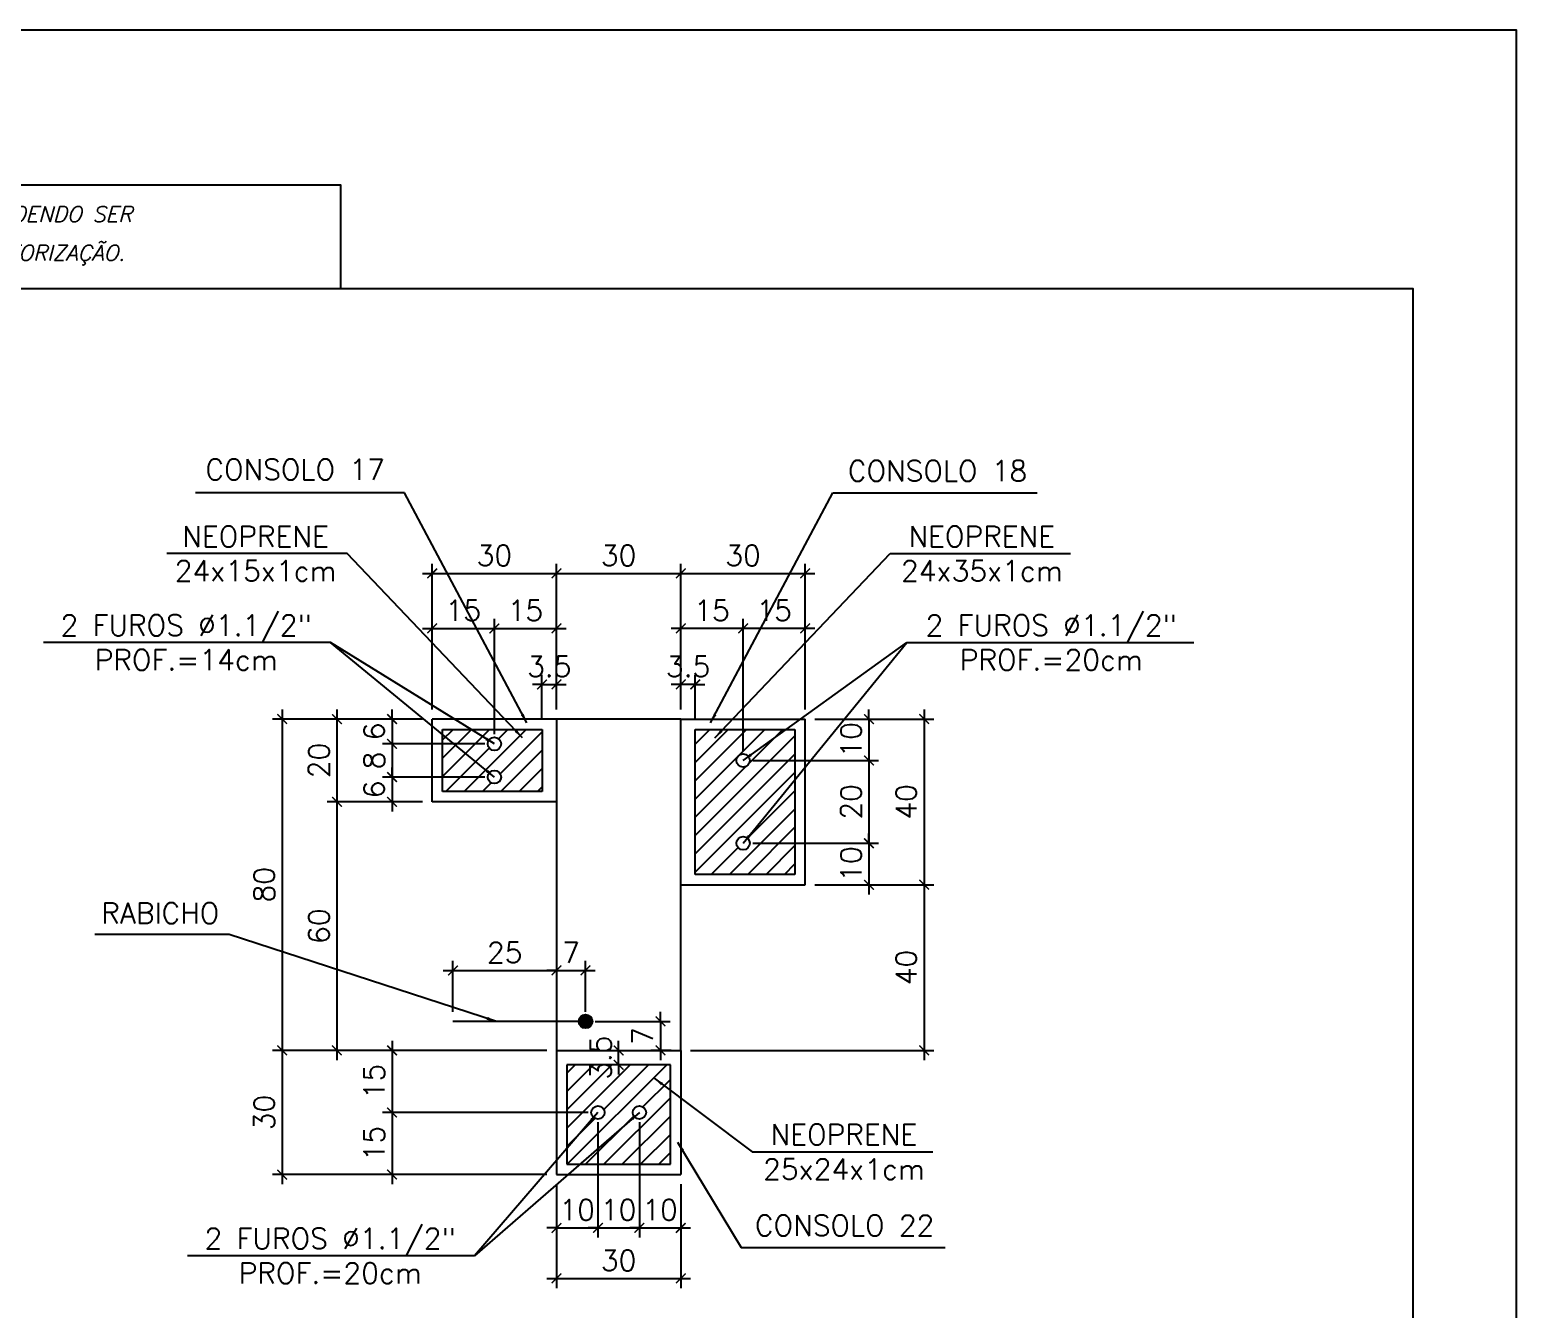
# Model space of a CAD drawing. Header units: centimetres. Extents: x 1658 to 27871, y 8240 to 11444.
# Drawn here: x 5437 to 6513, y 10517 to 11444 of the extents above; entities that cross this region are included whole.
import ezdxf

# ---------------------------------------------------------------- set-up
doc = ezdxf.new("R2010")
doc.units = ezdxf.units.CM
doc.header["$LTSCALE"] = 50
doc.header["$MEASUREMENT"] = 0
doc.header["$PDMODE"] = 67
for name, color, linetype in [('COTAS-PRECON', 1, 'Continuous'), ('FORMATO-PRECON', 2, 'Continuous'), ('HACHURAS-PRECON', 1, 'Continuous'), ('LINHA-01-PRECON', 1, 'Continuous'), ('LINHA-02-PRECON', 2, 'Continuous'), ('LINHA-03-PRECON', 3, 'Continuous'), ('LINHA-04-PRECON', 4, 'Continuous'), ('填充', 7, 'Continuous')]:
    doc.layers.add(name, color=color, linetype=linetype)
doc.styles.add('ROMANS', font='ROMANS.SHX', dxfattribs={"oblique": 15, "height": 3})
doc.styles.get("Standard").update_dxf_attribs({"font": 'romans.shx'})
doc.dimstyles.new('ESC75-25', dxfattribs={"dimscale": 0, "dimtxt": 15, "dimasz": 7, "dimexe": 7, "dimexo": 7, "dimgap": 5.5, "dimtad": 1, "dimdec": 1, "dimlfac": 0.333333, "dimdsep": 46, "dimtxsty": 'Standard', "dimblk": 'ARCHTICK', "dimcen": 0.1, "dimdle": 7, "dimclrd": 256, "dimclre": 256, "dimclrt": 2, "dimadec": 0, "dimazin": 0, "dimtfac": 1, "dimtdec": 1, "dimtix": 1, "dimtmove": 2, "dimatfit": 3, "dimfxl": 1, "dimarcsym": 0})
doc.dimstyles.new('ESC75-75', dxfattribs={"dimscale": 0, "dimtxt": 15, "dimasz": 7, "dimexe": 7, "dimexo": 7, "dimgap": 5.5, "dimtad": 1, "dimdec": 1, "dimdsep": 46, "dimtxsty": 'Standard', "dimblk": 'ARCHTICK', "dimcen": 0.1, "dimdle": 7, "dimclrd": 256, "dimclre": 256, "dimclrt": 2, "dimadec": 0, "dimazin": 0, "dimtfac": 1, "dimtdec": 1, "dimtix": 1, "dimtmove": 2, "dimatfit": 3, "dimfxl": 1, "dimarcsym": 0})
pattern_1 = [(45, (9778.21, 10503.918), (-6.629126, 6.629126), [])]

# ---------------------------------------------------------------- blocks, each defined once
blk = doc.blocks.new('A$C2E607E54')
at = {"layer": 'FORMATO-PRECON', "color": 6}
blk.add_line((1835, 4050), (685, 4050), dxfattribs=at)
at = {"layer": 'FORMATO-PRECON'}
for points in [[(0, 4200), (2970, 4200), (2970, 0), (0, 0)], [(685, 3950), (1835, 3950), (1835, 4050), (685, 4050)]]:
    blk.add_lwpolyline(points, close=True, dxfattribs=at)
at = {"layer": 'FORMATO-PRECON', "color": 6}
blk.add_lwpolyline([(100, 3950), (2870, 3950), (2870, 100), (100, 100)], close=True, dxfattribs=at)
at = {"layer": 'FORMATO-PRECON', "style": 'ROMANS', "oblique": 15}
for s, p in [('ESTE DESENHO É DE PROPRIEDADE DA                            NÃO PODENDO SER', (700.8, 4014.4)), ('COPIADO PARCIAL OU TOTALMENTE, NEM CEDIDO A TERCEIROS SEM A PRÉVIA AUTORIZAÇÃO.', (700.8, 3977))]:
    blk.add_text(s, height=15, dxfattribs=at).set_placement(p)
blk = doc.blocks.new('_ArchTick')
at = {"color": 0, "linetype": 'ByBlock', "const_width": 0.15}
blk.add_lwpolyline([(-0.5, -0.5), (0.5, 0.5)], dxfattribs=at)
blk = doc.blocks.new('*D166')
at = {"layer": 'Defpoints', "color": 0, "transparency": 16777216}
for p in [(5818.3, 11050.1), (5728.3, 10944.6), (5818.3, 10944.6)]:
    blk.add_point(p, dxfattribs=at)
at = {"layer": 'LINHA-01-PRECON', "lineweight": -2, "transparency": 16777216}
for p, q in [((5728.3, 10951.6), (5728.3, 11057.1)), ((5818.3, 10951.6), (5818.3, 11057.1)), ((5721.3, 11050.1), (5825.3, 11050.1))]:
    blk.add_line(p, q, dxfattribs=at)
at = {"layer": 'LINHA-01-PRECON', "lineweight": -2, "transparency": 16777216, "xscale": 7, "yscale": 7, "zscale": 7, "rotation": 180}
blk.add_blockref('_ArchTick', (5728.3, 11050.1), dxfattribs=at)
at = {"layer": 'LINHA-01-PRECON', "lineweight": -2, "transparency": 16777216, "xscale": 7, "yscale": 7, "zscale": 7}
blk.add_blockref('_ArchTick', (5818.3, 11050.1), dxfattribs=at)
at = {"layer": 'LINHA-01-PRECON', "color": 2, "transparency": 16777216, "insert": (5773.3, 11063.1), "char_height": 15, "attachment_point": 5}
blk.add_mtext('30', dxfattribs=at)
blk = doc.blocks.new('*D167')
at = {"layer": 'Defpoints', "color": 0, "transparency": 16777216}
for p in [(5908.3, 11050.1), (5818.3, 10944.6), (5908.3, 10944.6)]:
    blk.add_point(p, dxfattribs=at)
at = {"layer": 'LINHA-01-PRECON', "lineweight": -2, "transparency": 16777216}
for p, q in [((5818.3, 10951.6), (5818.3, 11057.1)), ((5908.3, 10951.6), (5908.3, 11057.1)), ((5811.3, 11050.1), (5915.3, 11050.1))]:
    blk.add_line(p, q, dxfattribs=at)
at = {"layer": 'LINHA-01-PRECON', "lineweight": -2, "transparency": 16777216, "xscale": 7, "yscale": 7, "zscale": 7, "rotation": 180}
blk.add_blockref('_ArchTick', (5818.3, 11050.1), dxfattribs=at)
at = {"layer": 'LINHA-01-PRECON', "lineweight": -2, "transparency": 16777216, "xscale": 7, "yscale": 7, "zscale": 7}
blk.add_blockref('_ArchTick', (5908.3, 11050.1), dxfattribs=at)
at = {"layer": 'LINHA-01-PRECON', "color": 2, "transparency": 16777216, "insert": (5863.3, 11063.1), "char_height": 15, "attachment_point": 5}
blk.add_mtext('30', dxfattribs=at)
blk = doc.blocks.new('*D168')
at = {"layer": 'Defpoints', "color": 0, "transparency": 16777216}
for p in [(5998.4, 11050.1), (5908.3, 10944.6), (5998.4, 10944.6)]:
    blk.add_point(p, dxfattribs=at)
at = {"layer": 'LINHA-01-PRECON', "lineweight": -2, "transparency": 16777216}
for p, q in [((5908.3, 10951.6), (5908.3, 11057.1)), ((5998.4, 10951.6), (5998.4, 11057.1)), ((5901.3, 11050.1), (6005.4, 11050.1))]:
    blk.add_line(p, q, dxfattribs=at)
at = {"layer": 'LINHA-01-PRECON', "lineweight": -2, "transparency": 16777216, "xscale": 7, "yscale": 7, "zscale": 7, "rotation": 180}
blk.add_blockref('_ArchTick', (5908.3, 11050.1), dxfattribs=at)
at = {"layer": 'LINHA-01-PRECON', "lineweight": -2, "transparency": 16777216, "xscale": 7, "yscale": 7, "zscale": 7}
blk.add_blockref('_ArchTick', (5998.4, 11050.1), dxfattribs=at)
at = {"layer": 'LINHA-01-PRECON', "color": 2, "transparency": 16777216, "insert": (5953.4, 11063.1), "char_height": 15, "attachment_point": 5}
blk.add_mtext('30', dxfattribs=at)
blk = doc.blocks.new('*D169')
at = {"layer": 'Defpoints', "color": 0, "transparency": 16777216}
for p in [(5773.3, 11010.3), (5728.3, 10944.6), (5773.3, 10926.6)]:
    blk.add_point(p, dxfattribs=at)
at = {"layer": 'LINHA-01-PRECON', "lineweight": -2, "transparency": 16777216}
for p, q in [((5728.3, 10951.6), (5728.3, 11017.3)), ((5773.3, 10933.6), (5773.3, 11017.3)), ((5721.3, 11010.3), (5780.3, 11010.3))]:
    blk.add_line(p, q, dxfattribs=at)
at = {"layer": 'LINHA-01-PRECON', "lineweight": -2, "transparency": 16777216, "xscale": 7, "yscale": 7, "zscale": 7, "rotation": 180}
blk.add_blockref('_ArchTick', (5728.3, 11010.3), dxfattribs=at)
at = {"layer": 'LINHA-01-PRECON', "lineweight": -2, "transparency": 16777216, "xscale": 7, "yscale": 7, "zscale": 7}
blk.add_blockref('_ArchTick', (5773.3, 11010.3), dxfattribs=at)
at = {"layer": 'LINHA-01-PRECON', "color": 2, "transparency": 16777216, "insert": (5750.8, 11023.3), "char_height": 15, "attachment_point": 5}
blk.add_mtext('15', dxfattribs=at)
blk = doc.blocks.new('*D170')
at = {"layer": 'Defpoints', "color": 0, "transparency": 16777216}
for p in [(5818.3, 11010.3), (5818.3, 10944.6), (5773.3, 10926.6)]:
    blk.add_point(p, dxfattribs=at)
at = {"layer": 'LINHA-01-PRECON', "lineweight": -2, "transparency": 16777216}
for p, q in [((5773.3, 10933.6), (5773.3, 11017.3)), ((5818.3, 10951.6), (5818.3, 11017.3)), ((5766.3, 11010.3), (5825.3, 11010.3))]:
    blk.add_line(p, q, dxfattribs=at)
at = {"layer": 'LINHA-01-PRECON', "lineweight": -2, "transparency": 16777216, "xscale": 7, "yscale": 7, "zscale": 7, "rotation": 180}
blk.add_blockref('_ArchTick', (5773.3, 11010.3), dxfattribs=at)
at = {"layer": 'LINHA-01-PRECON', "lineweight": -2, "transparency": 16777216, "xscale": 7, "yscale": 7, "zscale": 7}
blk.add_blockref('_ArchTick', (5818.3, 11010.3), dxfattribs=at)
at = {"layer": 'LINHA-01-PRECON', "color": 2, "transparency": 16777216, "insert": (5795.8, 11023.3), "char_height": 15, "attachment_point": 5}
blk.add_mtext('15', dxfattribs=at)
blk = doc.blocks.new('*D171')
at = {"layer": 'Defpoints', "color": 0, "transparency": 16777216}
for p in [(5953.4, 11010.3), (5998.3, 10944.6), (5953.4, 10914.6)]:
    blk.add_point(p, dxfattribs=at)
at = {"layer": 'LINHA-01-PRECON', "lineweight": -2, "transparency": 16777216}
for p, q in [((5953.4, 10921.6), (5953.4, 11017.3)), ((5998.3, 10951.6), (5998.3, 11017.3)), ((6005.3, 11010.3), (5946.4, 11010.3))]:
    blk.add_line(p, q, dxfattribs=at)
at = {"layer": 'LINHA-01-PRECON', "lineweight": -2, "transparency": 16777216, "xscale": 7, "yscale": 7, "zscale": 7, "rotation": 180}
blk.add_blockref('_ArchTick', (5953.4, 11010.3), dxfattribs=at)
at = {"layer": 'LINHA-01-PRECON', "lineweight": -2, "transparency": 16777216, "xscale": 7, "yscale": 7, "zscale": 7}
blk.add_blockref('_ArchTick', (5998.3, 11010.3), dxfattribs=at)
at = {"layer": 'LINHA-01-PRECON', "color": 2, "transparency": 16777216, "insert": (5975.9, 11023.3), "char_height": 15, "attachment_point": 5}
blk.add_mtext('15', dxfattribs=at)
blk = doc.blocks.new('*D172')
at = {"layer": 'Defpoints', "color": 0, "transparency": 16777216}
for p in [(5908.3, 11010.3), (5908.3, 10944.6), (5953.4, 10914.6)]:
    blk.add_point(p, dxfattribs=at)
at = {"layer": 'LINHA-01-PRECON', "lineweight": -2, "transparency": 16777216}
for p, q in [((5908.3, 10951.6), (5908.3, 11017.3)), ((5953.4, 10921.6), (5953.4, 11017.3)), ((5960.4, 11010.3), (5901.3, 11010.3))]:
    blk.add_line(p, q, dxfattribs=at)
at = {"layer": 'LINHA-01-PRECON', "lineweight": -2, "transparency": 16777216, "xscale": 7, "yscale": 7, "zscale": 7, "rotation": 180}
blk.add_blockref('_ArchTick', (5908.3, 11010.3), dxfattribs=at)
at = {"layer": 'LINHA-01-PRECON', "lineweight": -2, "transparency": 16777216, "xscale": 7, "yscale": 7, "zscale": 7}
blk.add_blockref('_ArchTick', (5953.4, 11010.3), dxfattribs=at)
at = {"layer": 'LINHA-01-PRECON', "color": 2, "transparency": 16777216, "insert": (5930.9, 11023.3), "char_height": 15, "attachment_point": 5}
blk.add_mtext('15', dxfattribs=at)
blk = doc.blocks.new('*D173')
at = {"layer": 'Defpoints', "color": 0, "transparency": 16777216}
for p in [(5818.3, 10969.7), (5818.3, 10944.6), (5807.8, 10937.1)]:
    blk.add_point(p, dxfattribs=at)
at = {"layer": 'LINHA-01-PRECON', "lineweight": -2, "transparency": 16777216}
for p, q in [((5807.8, 10944.1), (5807.8, 10976.7)), ((5818.3, 10951.6), (5818.3, 10976.7)), ((5807.8, 10969.7), (5800.8, 10969.7)), ((5807.8, 10969.7), (5818.3, 10969.7)), ((5818.3, 10969.7), (5825.3, 10969.7))]:
    blk.add_line(p, q, dxfattribs=at)
at = {"layer": 'LINHA-01-PRECON', "lineweight": -2, "transparency": 16777216, "xscale": 7, "yscale": 7, "zscale": 7}
blk.add_blockref('_ArchTick', (5807.8, 10969.7), dxfattribs=at)
at = {"layer": 'LINHA-01-PRECON', "lineweight": -2, "transparency": 16777216, "xscale": 7, "yscale": 7, "zscale": 7, "rotation": 180}
blk.add_blockref('_ArchTick', (5818.3, 10969.7), dxfattribs=at)
at = {"layer": 'LINHA-01-PRECON', "color": 2, "transparency": 16777216, "insert": (5813.1, 10982.7), "char_height": 15, "attachment_point": 5}
blk.add_mtext('3.5', dxfattribs=at)
blk = doc.blocks.new('*D174')
at = {"layer": 'Defpoints', "color": 0, "transparency": 16777216}
for p in [(5908.3, 10969.7), (5908.3, 10944.6), (5918.8, 10937.1)]:
    blk.add_point(p, dxfattribs=at)
at = {"layer": 'LINHA-01-PRECON', "lineweight": -2, "transparency": 16777216}
for p, q in [((5908.3, 10951.6), (5908.3, 10976.7)), ((5918.8, 10944.1), (5918.8, 10976.7)), ((5908.3, 10969.7), (5901.3, 10969.7)), ((5918.8, 10969.7), (5908.3, 10969.7)), ((5918.8, 10969.7), (5925.8, 10969.7))]:
    blk.add_line(p, q, dxfattribs=at)
at = {"layer": 'LINHA-01-PRECON', "lineweight": -2, "transparency": 16777216, "xscale": 7, "yscale": 7, "zscale": 7}
blk.add_blockref('_ArchTick', (5908.3, 10969.7), dxfattribs=at)
at = {"layer": 'LINHA-01-PRECON', "lineweight": -2, "transparency": 16777216, "xscale": 7, "yscale": 7, "zscale": 7, "rotation": 180}
blk.add_blockref('_ArchTick', (5918.8, 10969.7), dxfattribs=at)
at = {"layer": 'LINHA-01-PRECON', "color": 2, "transparency": 16777216, "insert": (5913.6, 10982.7), "char_height": 15, "attachment_point": 5}
blk.add_mtext('3.5', dxfattribs=at)
blk = doc.blocks.new('*D175')
at = {"layer": 'Defpoints', "color": 0, "transparency": 16777216}
for p in [(5728.3, 10944.6), (5699.2, 10926.6), (5773.3, 10926.6)]:
    blk.add_point(p, dxfattribs=at)
at = {"layer": 'LINHA-01-PRECON', "lineweight": -2, "transparency": 16777216}
for p, q in [((5699.2, 10944.6), (5699.2, 10951.6)), ((5721.3, 10944.6), (5692.2, 10944.6)), ((5699.2, 10944.6), (5699.2, 10926.6)), ((5766.3, 10926.6), (5692.2, 10926.6)), ((5699.2, 10926.6), (5699.2, 10919.6))]:
    blk.add_line(p, q, dxfattribs=at)
at = {"layer": 'LINHA-01-PRECON', "lineweight": -2, "transparency": 16777216, "xscale": 7, "yscale": 7, "zscale": 7}
for p, rotation in [((5699.2, 10944.6), 270), ((5699.2, 10926.6), 90)]:
    blk.add_blockref('_ArchTick', p, dxfattribs=dict(at, rotation=rotation))
at = {"layer": 'LINHA-01-PRECON', "color": 2, "transparency": 16777216, "insert": (5686.2, 10935.6), "char_height": 15, "attachment_point": 5, "rotation": 90}
blk.add_mtext('6', dxfattribs=at)
blk = doc.blocks.new('*D176')
at = {"layer": 'Defpoints', "color": 0, "transparency": 16777216}
for p in [(5773.3, 10926.6), (5699.2, 10902.6), (5773.3, 10902.6)]:
    blk.add_point(p, dxfattribs=at)
at = {"layer": 'LINHA-01-PRECON', "lineweight": -2, "transparency": 16777216}
for p, q in [((5699.2, 10933.6), (5699.2, 10895.6)), ((5766.3, 10926.6), (5692.2, 10926.6)), ((5766.3, 10902.6), (5692.2, 10902.6))]:
    blk.add_line(p, q, dxfattribs=at)
at = {"layer": 'LINHA-01-PRECON', "lineweight": -2, "transparency": 16777216, "xscale": 7, "yscale": 7, "zscale": 7}
for p, rotation in [((5699.2, 10926.6), 90), ((5699.2, 10902.6), 270)]:
    blk.add_blockref('_ArchTick', p, dxfattribs=dict(at, rotation=rotation))
at = {"layer": 'LINHA-01-PRECON', "color": 2, "transparency": 16777216, "insert": (5686.2, 10914.6), "char_height": 15, "attachment_point": 5, "rotation": 90}
blk.add_mtext('8', dxfattribs=at)
blk = doc.blocks.new('*D177')
at = {"layer": 'Defpoints', "color": 0, "transparency": 16777216}
for p in [(5773.3, 10902.6), (5699.2, 10884.6), (5728.3, 10884.6)]:
    blk.add_point(p, dxfattribs=at)
at = {"layer": 'LINHA-01-PRECON', "lineweight": -2, "transparency": 16777216}
for p, q in [((5699.2, 10902.6), (5699.2, 10909.6)), ((5766.3, 10902.6), (5692.2, 10902.6)), ((5699.2, 10902.6), (5699.2, 10884.6)), ((5721.3, 10884.6), (5692.2, 10884.6)), ((5699.2, 10884.6), (5699.2, 10877.6))]:
    blk.add_line(p, q, dxfattribs=at)
at = {"layer": 'LINHA-01-PRECON', "lineweight": -2, "transparency": 16777216, "xscale": 7, "yscale": 7, "zscale": 7}
for p, rotation in [((5699.2, 10902.6), 270), ((5699.2, 10884.6), 90)]:
    blk.add_blockref('_ArchTick', p, dxfattribs=dict(at, rotation=rotation))
at = {"layer": 'LINHA-01-PRECON', "color": 2, "transparency": 16777216, "insert": (5686.2, 10893.6), "char_height": 15, "attachment_point": 5, "rotation": 90}
blk.add_mtext('6', dxfattribs=at)
blk = doc.blocks.new('*D178')
at = {"layer": 'Defpoints', "color": 0, "transparency": 16777216}
for p in [(5728.3, 10944.6), (5659.3, 10884.6), (5728.3, 10884.6)]:
    blk.add_point(p, dxfattribs=at)
at = {"layer": 'LINHA-01-PRECON', "lineweight": -2, "transparency": 16777216}
for p, q in [((5659.3, 10951.6), (5659.3, 10877.6)), ((5721.3, 10944.6), (5652.3, 10944.6)), ((5721.3, 10884.6), (5652.3, 10884.6))]:
    blk.add_line(p, q, dxfattribs=at)
at = {"layer": 'LINHA-01-PRECON', "lineweight": -2, "transparency": 16777216, "xscale": 7, "yscale": 7, "zscale": 7}
for p, rotation in [((5659.3, 10944.6), 90), ((5659.3, 10884.6), 270)]:
    blk.add_blockref('_ArchTick', p, dxfattribs=dict(at, rotation=rotation))
at = {"layer": 'LINHA-01-PRECON', "color": 2, "transparency": 16777216, "insert": (5646.3, 10914.6), "char_height": 15, "attachment_point": 5, "rotation": 90}
blk.add_mtext('20', dxfattribs=at)
blk = doc.blocks.new('*D179')
at = {"layer": 'Defpoints', "color": 0, "transparency": 16777216}
for p in [(5728.3, 10884.6), (5659.3, 10704.6), (5818.3, 10704.6)]:
    blk.add_point(p, dxfattribs=at)
at = {"layer": 'LINHA-01-PRECON', "lineweight": -2, "transparency": 16777216}
for p, q in [((5721.3, 10884.6), (5652.3, 10884.6)), ((5659.3, 10891.6), (5659.3, 10697.6)), ((5811.3, 10704.6), (5652.3, 10704.6))]:
    blk.add_line(p, q, dxfattribs=at)
at = {"layer": 'LINHA-01-PRECON', "lineweight": -2, "transparency": 16777216, "xscale": 7, "yscale": 7, "zscale": 7}
for p, rotation in [((5659.3, 10884.6), 90), ((5659.3, 10704.6), 270)]:
    blk.add_blockref('_ArchTick', p, dxfattribs=dict(at, rotation=rotation))
at = {"layer": 'LINHA-01-PRECON', "color": 2, "transparency": 16777216, "insert": (5646.3, 10794.6), "char_height": 15, "attachment_point": 5, "rotation": 90}
blk.add_mtext('60', dxfattribs=at)
blk = doc.blocks.new('*D180')
at = {"layer": 'Defpoints', "color": 0, "transparency": 16777216}
for p in [(5728.3, 10944.6), (5619.6, 10704.6), (5818.3, 10704.6)]:
    blk.add_point(p, dxfattribs=at)
at = {"layer": 'LINHA-01-PRECON', "lineweight": -2, "transparency": 16777216}
for p, q in [((5619.6, 10951.6), (5619.6, 10697.6)), ((5721.3, 10944.6), (5612.6, 10944.6)), ((5811.3, 10704.6), (5612.6, 10704.6))]:
    blk.add_line(p, q, dxfattribs=at)
at = {"layer": 'LINHA-01-PRECON', "lineweight": -2, "transparency": 16777216, "xscale": 7, "yscale": 7, "zscale": 7}
for p, rotation in [((5619.6, 10944.6), 90), ((5619.6, 10704.6), 270)]:
    blk.add_blockref('_ArchTick', p, dxfattribs=dict(at, rotation=rotation))
at = {"layer": 'LINHA-01-PRECON', "color": 2, "transparency": 16777216, "insert": (5606.6, 10824.6), "char_height": 15, "attachment_point": 5, "rotation": 90}
blk.add_mtext('80', dxfattribs=at)
blk = doc.blocks.new('*D181')
at = {"layer": 'Defpoints', "color": 0, "transparency": 16777216}
for p in [(5818.3, 10704.6), (5619.6, 10614.6), (5818.3, 10614.6)]:
    blk.add_point(p, dxfattribs=at)
at = {"layer": 'LINHA-01-PRECON', "lineweight": -2, "transparency": 16777216}
for p, q in [((5619.6, 10711.6), (5619.6, 10607.6)), ((5811.3, 10704.6), (5612.6, 10704.6)), ((5811.3, 10614.6), (5612.6, 10614.6))]:
    blk.add_line(p, q, dxfattribs=at)
at = {"layer": 'LINHA-01-PRECON', "lineweight": -2, "transparency": 16777216, "xscale": 7, "yscale": 7, "zscale": 7}
for p, rotation in [((5619.6, 10704.6), 90), ((5619.6, 10614.6), 270)]:
    blk.add_blockref('_ArchTick', p, dxfattribs=dict(at, rotation=rotation))
at = {"layer": 'LINHA-01-PRECON', "color": 2, "transparency": 16777216, "insert": (5606.6, 10659.6), "char_height": 15, "attachment_point": 5, "rotation": 90}
blk.add_mtext('30', dxfattribs=at)
blk = doc.blocks.new('*D182')
at = {"layer": 'Defpoints', "color": 0, "transparency": 16777216}
for p in [(5818.3, 10704.6), (5699.2, 10659.6), (5848.3, 10659.6)]:
    blk.add_point(p, dxfattribs=at)
at = {"layer": 'LINHA-01-PRECON', "lineweight": -2, "transparency": 16777216}
for p, q in [((5699.2, 10711.6), (5699.2, 10652.6)), ((5811.3, 10704.6), (5692.2, 10704.6)), ((5841.3, 10659.6), (5692.2, 10659.6))]:
    blk.add_line(p, q, dxfattribs=at)
at = {"layer": 'LINHA-01-PRECON', "lineweight": -2, "transparency": 16777216, "xscale": 7, "yscale": 7, "zscale": 7}
for p, rotation in [((5699.2, 10704.6), 90), ((5699.2, 10659.6), 270)]:
    blk.add_blockref('_ArchTick', p, dxfattribs=dict(at, rotation=rotation))
at = {"layer": 'LINHA-01-PRECON', "color": 2, "transparency": 16777216, "insert": (5686.2, 10682.1), "char_height": 15, "attachment_point": 5, "rotation": 90}
blk.add_mtext('15', dxfattribs=at)
blk = doc.blocks.new('*D183')
at = {"layer": 'Defpoints', "color": 0, "transparency": 16777216}
for p in [(5848.3, 10659.6), (5699.2, 10614.6), (5818.3, 10614.6)]:
    blk.add_point(p, dxfattribs=at)
at = {"layer": 'LINHA-01-PRECON', "lineweight": -2, "transparency": 16777216}
for p, q in [((5841.3, 10659.6), (5692.2, 10659.6)), ((5699.2, 10666.6), (5699.2, 10607.6)), ((5811.3, 10614.6), (5692.2, 10614.6))]:
    blk.add_line(p, q, dxfattribs=at)
at = {"layer": 'LINHA-01-PRECON', "lineweight": -2, "transparency": 16777216, "xscale": 7, "yscale": 7, "zscale": 7}
for p, rotation in [((5699.2, 10659.6), 90), ((5699.2, 10614.6), 270)]:
    blk.add_blockref('_ArchTick', p, dxfattribs=dict(at, rotation=rotation))
at = {"layer": 'LINHA-01-PRECON', "color": 2, "transparency": 16777216, "insert": (5686.2, 10637.1), "char_height": 15, "attachment_point": 5, "rotation": 90}
blk.add_mtext('15', dxfattribs=at)
blk = doc.blocks.new('*D184')
at = {"layer": 'Defpoints', "color": 0, "transparency": 16777216}
for p in [(5863.3, 10704.6), (5863.3, 10704.6), (5863.3, 10694.1)]:
    blk.add_point(p, dxfattribs=at)
at = {"layer": 'LINHA-01-PRECON', "lineweight": -2, "transparency": 16777216}
for p, q in [((5863.3, 10704.6), (5863.3, 10711.6)), ((5863.3, 10694.1), (5863.3, 10704.6)), ((5863.3, 10694.1), (5863.3, 10687.1))]:
    blk.add_line(p, q, dxfattribs=at)
at = {"layer": 'LINHA-01-PRECON', "lineweight": -2, "transparency": 16777216, "xscale": 7, "yscale": 7, "zscale": 7}
for p, rotation in [((5863.3, 10704.6), 270), ((5863.3, 10694.1), 90)]:
    blk.add_blockref('_ArchTick', p, dxfattribs=dict(at, rotation=rotation))
at = {"layer": 'LINHA-01-PRECON', "color": 2, "transparency": 16777216, "insert": (5850.3, 10699.4), "char_height": 15, "attachment_point": 5, "rotation": 90}
blk.add_mtext('3.5', dxfattribs=at)
blk = doc.blocks.new('*D185')
at = {"layer": 'Defpoints', "color": 0, "transparency": 16777216}
for p in [(5998.3, 10944.6), (5953.4, 10914.6), (6044.6, 10914.6)]:
    blk.add_point(p, dxfattribs=at)
at = {"layer": 'LINHA-01-PRECON', "lineweight": -2, "transparency": 16777216}
for p, q in [((6044.6, 10944.6), (6044.6, 10951.6)), ((6005.3, 10944.6), (6051.6, 10944.6)), ((6044.6, 10944.6), (6044.6, 10914.6)), ((5960.4, 10914.6), (6051.6, 10914.6)), ((6044.6, 10914.6), (6044.6, 10907.6))]:
    blk.add_line(p, q, dxfattribs=at)
at = {"layer": 'LINHA-01-PRECON', "lineweight": -2, "transparency": 16777216, "xscale": 7, "yscale": 7, "zscale": 7}
for p, rotation in [((6044.6, 10944.6), 270), ((6044.6, 10914.6), 90)]:
    blk.add_blockref('_ArchTick', p, dxfattribs=dict(at, rotation=rotation))
at = {"layer": 'LINHA-01-PRECON', "color": 2, "transparency": 16777216, "insert": (6031.6, 10929.6), "char_height": 15, "attachment_point": 5, "rotation": 90}
blk.add_mtext('10', dxfattribs=at)
blk = doc.blocks.new('*D186')
at = {"layer": 'Defpoints', "color": 0, "transparency": 16777216}
for p in [(5953.4, 10914.6), (5953.4, 10854.6), (6044.6, 10854.6)]:
    blk.add_point(p, dxfattribs=at)
at = {"layer": 'LINHA-01-PRECON', "lineweight": -2, "transparency": 16777216}
for p, q in [((6044.6, 10921.6), (6044.6, 10847.6)), ((5960.4, 10914.6), (6051.6, 10914.6)), ((5960.4, 10854.6), (6051.6, 10854.6))]:
    blk.add_line(p, q, dxfattribs=at)
at = {"layer": 'LINHA-01-PRECON', "lineweight": -2, "transparency": 16777216, "xscale": 7, "yscale": 7, "zscale": 7}
for p, rotation in [((6044.6, 10914.6), 90), ((6044.6, 10854.6), 270)]:
    blk.add_blockref('_ArchTick', p, dxfattribs=dict(at, rotation=rotation))
at = {"layer": 'LINHA-01-PRECON', "color": 2, "transparency": 16777216, "insert": (6031.6, 10884.6), "char_height": 15, "attachment_point": 5, "rotation": 90}
blk.add_mtext('20', dxfattribs=at)
blk = doc.blocks.new('*D187')
at = {"layer": 'Defpoints', "color": 0, "transparency": 16777216}
for p in [(5953.4, 10854.6), (5998.3, 10824.6), (6044.6, 10824.6)]:
    blk.add_point(p, dxfattribs=at)
at = {"layer": 'LINHA-01-PRECON', "lineweight": -2, "transparency": 16777216}
for p, q in [((5960.4, 10854.6), (6051.6, 10854.6)), ((6044.6, 10854.6), (6044.6, 10861.6)), ((6044.6, 10854.6), (6044.6, 10824.6)), ((6005.3, 10824.6), (6051.6, 10824.6)), ((6044.6, 10824.6), (6044.6, 10817.6))]:
    blk.add_line(p, q, dxfattribs=at)
at = {"layer": 'LINHA-01-PRECON', "lineweight": -2, "transparency": 16777216, "xscale": 7, "yscale": 7, "zscale": 7}
for p, rotation in [((6044.6, 10854.6), 270), ((6044.6, 10824.6), 90)]:
    blk.add_blockref('_ArchTick', p, dxfattribs=dict(at, rotation=rotation))
at = {"layer": 'LINHA-01-PRECON', "color": 2, "transparency": 16777216, "insert": (6031.6, 10839.6), "char_height": 15, "attachment_point": 5, "rotation": 90}
blk.add_mtext('10', dxfattribs=at)
blk = doc.blocks.new('*D188')
at = {"layer": 'Defpoints', "color": 0, "transparency": 16777216}
for p in [(5998.3, 10944.6), (5998.3, 10824.6), (6084.6, 10824.6)]:
    blk.add_point(p, dxfattribs=at)
at = {"layer": 'LINHA-01-PRECON', "lineweight": -2, "transparency": 16777216}
for p, q in [((6084.6, 10951.6), (6084.6, 10817.6)), ((6005.3, 10944.6), (6091.6, 10944.6)), ((6005.3, 10824.6), (6091.6, 10824.6))]:
    blk.add_line(p, q, dxfattribs=at)
at = {"layer": 'LINHA-01-PRECON', "lineweight": -2, "transparency": 16777216, "xscale": 7, "yscale": 7, "zscale": 7}
for p, rotation in [((6084.6, 10944.6), 90), ((6084.6, 10824.6), 270)]:
    blk.add_blockref('_ArchTick', p, dxfattribs=dict(at, rotation=rotation))
at = {"layer": 'LINHA-01-PRECON', "color": 2, "transparency": 16777216, "insert": (6071.6, 10884.6), "char_height": 15, "attachment_point": 5, "rotation": 90}
blk.add_mtext('40', dxfattribs=at)
blk = doc.blocks.new('*D189')
at = {"layer": 'Defpoints', "color": 0, "transparency": 16777216}
for p in [(5998.3, 10824.6), (5908.3, 10704.6), (6084.6, 10704.6)]:
    blk.add_point(p, dxfattribs=at)
at = {"layer": 'LINHA-01-PRECON', "lineweight": -2, "transparency": 16777216}
for p, q in [((6084.6, 10831.6), (6084.6, 10697.6)), ((6005.3, 10824.6), (6091.6, 10824.6)), ((5915.3, 10704.6), (6091.6, 10704.6))]:
    blk.add_line(p, q, dxfattribs=at)
at = {"layer": 'LINHA-01-PRECON', "lineweight": -2, "transparency": 16777216, "xscale": 7, "yscale": 7, "zscale": 7}
for p, rotation in [((6084.6, 10824.6), 90), ((6084.6, 10704.6), 270)]:
    blk.add_blockref('_ArchTick', p, dxfattribs=dict(at, rotation=rotation))
at = {"layer": 'LINHA-01-PRECON', "color": 2, "transparency": 16777216, "insert": (6071.6, 10764.6), "char_height": 15, "attachment_point": 5, "rotation": 90}
blk.add_mtext('40', dxfattribs=at)
blk = doc.blocks.new('*D190')
at = {"layer": 'Defpoints', "color": 0, "transparency": 16777216}
for p in [(5848.3, 10659.6), (5818.3, 10614.6), (5848.3, 10576)]:
    blk.add_point(p, dxfattribs=at)
at = {"layer": 'LINHA-01-PRECON', "lineweight": -2, "transparency": 16777216}
for p, q in [((5848.3, 10652.6), (5848.3, 10569)), ((5818.3, 10607.6), (5818.3, 10569)), ((5818.3, 10576), (5811.3, 10576)), ((5818.3, 10576), (5848.3, 10576)), ((5848.3, 10576), (5855.3, 10576))]:
    blk.add_line(p, q, dxfattribs=at)
at = {"layer": 'LINHA-01-PRECON', "lineweight": -2, "transparency": 16777216, "xscale": 7, "yscale": 7, "zscale": 7}
blk.add_blockref('_ArchTick', (5818.3, 10576), dxfattribs=at)
at = {"layer": 'LINHA-01-PRECON', "lineweight": -2, "transparency": 16777216, "xscale": 7, "yscale": 7, "zscale": 7, "rotation": 180}
blk.add_blockref('_ArchTick', (5848.3, 10576), dxfattribs=at)
at = {"layer": 'LINHA-01-PRECON', "color": 2, "transparency": 16777216, "insert": (5833.3, 10589), "char_height": 15, "attachment_point": 5}
blk.add_mtext('10', dxfattribs=at)
blk = doc.blocks.new('*D191')
at = {"layer": 'Defpoints', "color": 0, "transparency": 16777216}
for p in [(5848.3, 10659.6), (5878.3, 10659.6), (5878.3, 10576)]:
    blk.add_point(p, dxfattribs=at)
at = {"layer": 'LINHA-01-PRECON', "lineweight": -2, "transparency": 16777216}
for p, q in [((5848.3, 10652.6), (5848.3, 10569)), ((5878.3, 10652.6), (5878.3, 10569)), ((5848.3, 10576), (5841.3, 10576)), ((5848.3, 10576), (5878.3, 10576)), ((5878.3, 10576), (5885.3, 10576))]:
    blk.add_line(p, q, dxfattribs=at)
at = {"layer": 'LINHA-01-PRECON', "lineweight": -2, "transparency": 16777216, "xscale": 7, "yscale": 7, "zscale": 7}
blk.add_blockref('_ArchTick', (5848.3, 10576), dxfattribs=at)
at = {"layer": 'LINHA-01-PRECON', "lineweight": -2, "transparency": 16777216, "xscale": 7, "yscale": 7, "zscale": 7, "rotation": 180}
blk.add_blockref('_ArchTick', (5878.3, 10576), dxfattribs=at)
at = {"layer": 'LINHA-01-PRECON', "color": 2, "transparency": 16777216, "insert": (5863.3, 10589), "char_height": 15, "attachment_point": 5}
blk.add_mtext('10', dxfattribs=at)
blk = doc.blocks.new('*D192')
at = {"layer": 'Defpoints', "color": 0, "transparency": 16777216}
for p in [(5878.3, 10659.6), (5908.3, 10614.6), (5908.3, 10576)]:
    blk.add_point(p, dxfattribs=at)
at = {"layer": 'LINHA-01-PRECON', "lineweight": -2, "transparency": 16777216}
for p, q in [((5878.3, 10652.6), (5878.3, 10569)), ((5908.3, 10607.6), (5908.3, 10569)), ((5878.3, 10576), (5871.3, 10576)), ((5878.3, 10576), (5908.3, 10576)), ((5908.3, 10576), (5915.3, 10576))]:
    blk.add_line(p, q, dxfattribs=at)
at = {"layer": 'LINHA-01-PRECON', "lineweight": -2, "transparency": 16777216, "xscale": 7, "yscale": 7, "zscale": 7}
blk.add_blockref('_ArchTick', (5878.3, 10576), dxfattribs=at)
at = {"layer": 'LINHA-01-PRECON', "lineweight": -2, "transparency": 16777216, "xscale": 7, "yscale": 7, "zscale": 7, "rotation": 180}
blk.add_blockref('_ArchTick', (5908.3, 10576), dxfattribs=at)
at = {"layer": 'LINHA-01-PRECON', "color": 2, "transparency": 16777216, "insert": (5893.3, 10589), "char_height": 15, "attachment_point": 5}
blk.add_mtext('10', dxfattribs=at)
blk = doc.blocks.new('*D193')
at = {"layer": 'Defpoints', "color": 0, "transparency": 16777216}
for p in [(5818.3, 10614.6), (5908.3, 10614.6), (5908.3, 10539.4)]:
    blk.add_point(p, dxfattribs=at)
at = {"layer": 'LINHA-01-PRECON', "lineweight": -2, "transparency": 16777216}
for p, q in [((5818.3, 10607.6), (5818.3, 10532.4)), ((5908.3, 10607.6), (5908.3, 10532.4)), ((5811.3, 10539.4), (5915.3, 10539.4))]:
    blk.add_line(p, q, dxfattribs=at)
at = {"layer": 'LINHA-01-PRECON', "lineweight": -2, "transparency": 16777216, "xscale": 7, "yscale": 7, "zscale": 7, "rotation": 180}
blk.add_blockref('_ArchTick', (5818.3, 10539.4), dxfattribs=at)
at = {"layer": 'LINHA-01-PRECON', "lineweight": -2, "transparency": 16777216, "xscale": 7, "yscale": 7, "zscale": 7}
blk.add_blockref('_ArchTick', (5908.3, 10539.4), dxfattribs=at)
at = {"layer": 'LINHA-01-PRECON', "color": 2, "transparency": 16777216, "insert": (5863.3, 10552.4), "char_height": 15, "attachment_point": 5}
blk.add_mtext('30', dxfattribs=at)
blk = doc.blocks.new('*D494')
at = {"layer": 'Defpoints', "color": 0, "transparency": 16777216}
for p in [(5818.3, 10762.5), (5818.3, 10762.5), (5743.3, 10725.6)]:
    blk.add_point(p, dxfattribs=at)
at = {"layer": 'LINHA-01-PRECON', "lineweight": -2, "transparency": 16777216}
for p, q in [((5743.3, 10732.6), (5743.3, 10769.5)), ((5736.3, 10762.5), (5825.3, 10762.5)), ((5818.3, 10755.5), (5818.3, 10755.5))]:
    blk.add_line(p, q, dxfattribs=at)
at = {"layer": 'LINHA-01-PRECON', "lineweight": -2, "transparency": 16777216, "xscale": 7, "yscale": 7, "zscale": 7, "rotation": 180}
blk.add_blockref('_ArchTick', (5743.3, 10762.5), dxfattribs=at)
at = {"layer": 'LINHA-01-PRECON', "lineweight": -2, "transparency": 16777216, "xscale": 7, "yscale": 7, "zscale": 7}
blk.add_blockref('_ArchTick', (5818.3, 10762.5), dxfattribs=at)
at = {"layer": 'LINHA-01-PRECON', "color": 2, "transparency": 16777216, "insert": (5780.8, 10775.5), "char_height": 15, "attachment_point": 5}
blk.add_mtext('25', dxfattribs=at)
blk = doc.blocks.new('*D495')
at = {"layer": 'Defpoints', "color": 0, "transparency": 16777216}
for p in [(5818.3, 10762.5), (5839.3, 10762.5), (5839.3, 10725.6)]:
    blk.add_point(p, dxfattribs=at)
at = {"layer": 'LINHA-01-PRECON', "lineweight": -2, "transparency": 16777216}
for p, q in [((5839.3, 10732.6), (5839.3, 10769.5)), ((5818.3, 10762.5), (5811.3, 10762.5)), ((5818.3, 10762.5), (5839.3, 10762.5)), ((5839.3, 10762.5), (5846.3, 10762.5))]:
    blk.add_line(p, q, dxfattribs=at)
at = {"layer": 'LINHA-01-PRECON', "lineweight": -2, "transparency": 16777216, "xscale": 7, "yscale": 7, "zscale": 7}
blk.add_blockref('_ArchTick', (5818.3, 10762.5), dxfattribs=at)
at = {"layer": 'LINHA-01-PRECON', "lineweight": -2, "transparency": 16777216, "xscale": 7, "yscale": 7, "zscale": 7, "rotation": 180}
blk.add_blockref('_ArchTick', (5839.3, 10762.5), dxfattribs=at)
at = {"layer": 'LINHA-01-PRECON', "color": 2, "transparency": 16777216, "insert": (5828.8, 10775.5), "char_height": 15, "attachment_point": 5}
blk.add_mtext('7', dxfattribs=at)
blk = doc.blocks.new('*D496')
at = {"layer": 'Defpoints', "color": 0, "transparency": 16777216}
for p in [(5839.3, 10725.6), (5893.6, 10704.6), (5908.3, 10704.6)]:
    blk.add_point(p, dxfattribs=at)
at = {"layer": 'LINHA-01-PRECON', "lineweight": -2, "transparency": 16777216}
for p, q in [((5846.3, 10725.6), (5900.6, 10725.6)), ((5893.6, 10725.6), (5893.6, 10732.6)), ((5893.6, 10725.6), (5893.6, 10704.6)), ((5901.3, 10704.6), (5886.6, 10704.6)), ((5893.6, 10704.6), (5893.6, 10697.6))]:
    blk.add_line(p, q, dxfattribs=at)
at = {"layer": 'LINHA-01-PRECON', "lineweight": -2, "transparency": 16777216, "xscale": 7, "yscale": 7, "zscale": 7}
for p, rotation in [((5893.6, 10725.6), 270), ((5893.6, 10704.6), 90)]:
    blk.add_blockref('_ArchTick', p, dxfattribs=dict(at, rotation=rotation))
at = {"layer": 'LINHA-01-PRECON', "color": 2, "transparency": 16777216, "insert": (5880.6, 10715.1), "char_height": 15, "attachment_point": 5, "rotation": 90}
blk.add_mtext('7', dxfattribs=at)

msp = doc.modelspace()

# ---------------------------------------------------------------- hatches: boundary and pattern name
at = {"layer": 'LINHA-04-PRECON'}
h = msp.add_hatch(color=256, dxfattribs=at)
h.dxf.hatch_style = 1
edge = h.paths.add_edge_path()
edge.add_arc((5839.33, 10725.61), 4.95, 0, 360)
at = {"layer": '填充'}
h = msp.add_hatch(dxfattribs=at)
h.set_pattern_fill('ANSI31', color=1, scale=75)
h.set_pattern_definition(pattern_1)
h.paths.add_polyline_path([(5807.82, 10937.11), (5735.82, 10937.11), (5735.82, 10892.11), (5807.82, 10892.11)])
h.paths.add_polyline_path([(5778.12, 10902.61, -1), (5768.52, 10902.61, -1)], flags=16)
h.paths.add_polyline_path([(5768.52, 10926.61, -1), (5778.12, 10926.61, -1)], flags=16)
h = msp.add_hatch(dxfattribs=at)
h.set_pattern_fill('ANSI31', color=1, scale=75)
h.set_pattern_definition([(45, (9778.51, 10503.918), (-6.629126, 6.629126), [])])
h.paths.add_polyline_path([(5990.94, 10937.11), (5918.64, 10937.11), (5918.64, 10832.11), (5990.94, 10832.11)])
h.paths.add_polyline_path([(5948.64, 10914.61, -1), (5958.24, 10914.61, -1)], flags=16)
h.paths.add_polyline_path([(5958.24, 10854.61, -1), (5948.64, 10854.61, -1)], flags=16)
h = msp.add_hatch(dxfattribs=at)
h.set_pattern_fill('ANSI31', color=1, scale=75)
h.set_pattern_definition(pattern_1)
h.paths.add_polyline_path([(5825.82, 10694.11), (5825.82, 10622.11), (5900.82, 10622.11), (5900.82, 10694.11)])
h.paths.add_polyline_path([(5883.12, 10659.61, -1), (5873.52, 10659.61, -1)], flags=16)
h.paths.add_polyline_path([(5853.12, 10659.61, -1), (5843.52, 10659.61, -1)], flags=16)

# ---------------------------------------------------------------- linework, layer by layer
at = {"layer": 'LINHA-02-PRECON'}
for p, q in [((5818.32, 10944.61), (5728.32, 10944.61)), ((5728.32, 10884.61), (5728.32, 10944.61)), ((5908.14, 10944.61), (5998.44, 10944.61)), ((5998.44, 10824.61), (5998.44, 10944.61)), ((5735.82, 10892.11), (5735.82, 10937.11)), ((5735.82, 10937.11), (5807.82, 10937.11)), ((5807.82, 10937.11), (5807.82, 10892.11)), ((5918.64, 10937.11), (5990.94, 10937.11)), ((5918.64, 10832.11), (5918.64, 10937.11)), ((5990.94, 10937.11), (5990.94, 10832.11)), ((5818.32, 10884.61), (5728.32, 10884.61)), ((5807.82, 10892.11), (5735.82, 10892.11)), ((5990.94, 10832.11), (5918.64, 10832.11)), ((5908.32, 10824.61), (5998.44, 10824.61)), ((5818.32, 10704.61), (5818.32, 10614.61)), ((5908.32, 10704.61), (5908.32, 10614.61)), ((5825.82, 10694.11), (5825.82, 10622.11)), ((5900.82, 10694.11), (5825.82, 10694.11)), ((5900.82, 10622.11), (5900.82, 10694.11)), ((5825.82, 10622.11), (5900.82, 10622.11)), ((5818.32, 10614.61), (5908.32, 10614.61))]:
    msp.add_line(p, q, dxfattribs=at)
for centre in [(5773.32, 10926.61), (5953.44, 10914.61), (5773.32, 10902.61), (5953.44, 10854.61), (5848.32, 10659.61), (5878.32, 10659.61)]:
    msp.add_circle(centre, 4.8, dxfattribs=at)
at = {"layer": 'LINHA-03-PRECON'}
for p, q in [((5818.32, 10944.61), (5818.32, 10704.61)), ((5908.32, 10944.61), (5818.32, 10944.61)), ((5908.32, 10704.61), (5908.32, 10944.61)), ((5818.32, 10704.61), (5908.32, 10704.61)), ((5908.32, 10704.61), (5908.32, 10704.61))]:
    msp.add_line(p, q, dxfattribs=at)
at = {"layer": 'LINHA-04-PRECON'}
msp.add_line((5839.33, 10725.61), (5743.33, 10725.61), dxfattribs=at)
msp.add_circle((5839.33, 10725.61), 4.95, dxfattribs=at)

# ---------------------------------------------------------------- block references
at = {"layer": 'HACHURAS-PRECON', "xscale": 0.7499999999999996, "yscale": 0.7499999999999996, "zscale": 0.7499999999999996}
msp.add_blockref('A$C2E607E54', (4285.86, 8293.94), dxfattribs=at)

# ---------------------------------------------------------------- texts
at = {"layer": 'COTAS-PRECON', "color": 2, "char_height": 15, "attachment_point": 5}
for s, insert in [('\\A1;CONSOLO 17', (5629, 11125.29, 0.02)), ('\\A1;CONSOLO 18', (6094.26, 11124.34, 0.02)), ('\\A1;NEOPRENE\\P24x15x1cm', (5600.36, 11064.43)), ('\\A1;NEOPRENE\\P24x35x1cm', (6126.29, 11064.43)), ('\\A1;2 FUROS %%C1.1/2"\\PPROF.=14cm', (5550.09, 11000)), ('\\A1;2 FUROS %%C1.1/2"\\PPROF.=20cm', (6176.56, 11000)), ('\\A1;RABICHO', (5531.35, 10804.06, 0.02)), ('\\A1;NEOPRENE\\P25x24x1cm', (6026.44, 10631.07)), ('\\A1;CONSOLO 22', (6026.98, 10577.79, 0.02)), ('\\A1;2 FUROS %%C1.1/2"\\PPROF.=20cm', (5654.36, 10555.77))]:
    msp.add_mtext(s, dxfattribs=dict(at, insert=insert))

# ---------------------------------------------------------------- dimensions: what is measured, and where the dimension line sits
at = {"layer": 'LINHA-01-PRECON'}
for base, p1, p2, picture, middle in [((5818.32, 11050.06), (5728.32, 10944.61), (5818.32, 10944.61), '*D166', (5773.32, 11063.06)), ((5908.32, 11050.06), (5818.32, 10944.61), (5908.32, 10944.61), '*D167', (5863.32, 11063.06)), ((5998.44, 11050.06), (5908.32, 10944.61), (5998.44, 10944.61), '*D168', (5953.38, 11063.06)), ((5773.32, 11010.28), (5728.32, 10944.61), (5773.32, 10926.61), '*D169', (5750.82, 11023.28)), ((5818.32, 11010.28), (5773.32, 10926.61), (5818.32, 10944.61), '*D170', (5795.82, 11023.28)), ((5818.32, 10969.69), (5807.82, 10937.11), (5818.32, 10944.61), '*D173', (5813.07, 10982.69)), ((5818.34, 10762.52), (5743.33, 10725.61), (5818.34, 10762.53), '*D494', (5780.84, 10775.52)), ((5839.33, 10762.53), (5818.34, 10762.53), (5839.33, 10725.61), '*D495', (5828.84, 10775.53)), ((5848.32, 10576.03), (5818.32, 10614.61), (5848.32, 10659.61), '*D190', (5833.32, 10589.03)), ((5878.32, 10576.03), (5848.32, 10659.61), (5878.32, 10659.61), '*D191', (5863.32, 10589.03)), ((5908.32, 10576.03), (5878.32, 10659.61), (5908.32, 10614.61), '*D192', (5893.32, 10589.03)), ((5908.32, 10539.39), (5818.32, 10614.61), (5908.32, 10614.61), '*D193', (5863.32, 10552.39))]:
    dim = msp.add_linear_dim(base=base, p1=p1, p2=p2, dimstyle='ESC75-25', override={"dimscale": 1}, dxfattribs=at)
    dim.commit()
    dim.dimension.update_dxf_attribs({"geometry": picture, "text_midpoint": middle})
for base, p1, p2, angle, picture, middle in [((5908.32, 11010.28), (5953.44, 10914.61), (5908.32, 10944.61), 180, '*D172', (5930.88, 11023.28)), ((5953.44, 11010.28), (5998.32, 10944.61), (5953.44, 10914.61), 180, '*D171', (5975.88, 11023.28)), ((5908.32, 10969.69), (5918.82, 10937.11), (5908.32, 10944.61), 180, '*D174', (5913.57, 10982.69)), ((5619.64, 10704.61), (5728.32, 10944.61), (5818.32, 10704.61), 90, '*D180', (5606.64, 10824.61)), ((5659.27, 10884.61), (5728.32, 10944.61), (5728.32, 10884.61), 90, '*D178', (5646.27, 10914.61)), ((5699.24, 10926.61), (5728.32, 10944.61), (5773.32, 10926.61), 90, '*D175', (5686.24, 10935.61)), ((6044.59, 10914.61), (5998.32, 10944.61), (5953.44, 10914.61), 90, '*D185', (6031.59, 10929.61)), ((6084.56, 10824.61), (5998.32, 10944.61), (5998.32, 10824.61), 90, '*D188', (6071.56, 10884.61)), ((5699.24, 10902.61), (5773.32, 10926.61), (5773.32, 10902.61), 90, '*D176', (5686.24, 10914.61)), ((6044.59, 10854.61), (5953.44, 10914.61), (5953.44, 10854.61), 90, '*D186', (6031.59, 10884.61)), ((5699.24, 10884.61), (5773.32, 10902.61), (5728.32, 10884.61), 90, '*D177', (5686.24, 10893.61)), ((5659.27, 10704.61), (5728.32, 10884.61), (5818.32, 10704.61), 90, '*D179', (5646.27, 10794.61)), ((6044.59, 10824.61), (5953.44, 10854.61), (5998.32, 10824.61), 90, '*D187', (6031.59, 10839.61)), ((6084.56, 10704.61), (5998.32, 10824.61), (5908.32, 10704.61), 90, '*D189', (6071.56, 10764.61)), ((5893.6, 10704.61), (5839.33, 10725.61), (5908.32, 10704.61), 90, '*D496', (5880.6, 10715.11)), ((5619.64, 10614.61), (5818.32, 10704.61), (5818.32, 10614.61), 90, '*D181', (5606.64, 10659.61)), ((5699.24, 10659.61), (5818.32, 10704.61), (5848.32, 10659.61), 90, '*D182', (5686.24, 10682.11)), ((5863.32, 10704.61), (5863.32, 10694.11), (5863.32, 10704.61), 90, '*D184', (5850.32, 10699.36)), ((5699.24, 10614.61), (5848.32, 10659.61), (5818.32, 10614.61), 90, '*D183', (5686.24, 10637.11))]:
    dim = msp.add_linear_dim(base=base, p1=p1, p2=p2, angle=angle, dimstyle='ESC75-25', override={"dimscale": 1}, dxfattribs=at)
    dim.commit()
    dim.dimension.update_dxf_attribs({"geometry": picture, "text_midpoint": middle})

# ---------------------------------------------------------------- leaders
at = {"layer": 'COTAS-PRECON'}
for points in [[(5796.8, 10941.76), (5708.19, 11108.36), (5556.91, 11108.36)], [(5929.85, 10941.76), (6018.45, 11108.36), (6166.43, 11108.36)], [(5793.57, 10931.06), (5666.8, 11064.43), (5536.04, 11064.43)], [(5933.08, 10931.06), (6059.85, 11064.43), (6190.61, 11064.43)], [(5773.32, 10902.61), (5654.62, 11000), (5446.73, 11000)], [(5953.44, 10854.61), (6072.03, 11000), (6279.92, 11000)], [(5774.75, 10725.61), (5581.28, 10788.42), (5484, 10788.42)], [(5889.08, 10684.39), (5959.99, 10631.07), (6090.75, 10631.07)], [(5848.32, 10659.61), (5758.89, 10555.77), (5551, 10555.77)], [(5905.99, 10638.15), (5952.02, 10561.81), (6099.88, 10561.81)]]:
    msp.add_leader(points, dimstyle='ESC75-75', override={"dimscale": 1}, dxfattribs=at)
at = {"layer": 'LINHA-01-PRECON'}
for points in [[(5773.32, 10926.61), (5654.62, 11000)], [(5953.44, 10914.61), (6072.03, 11000)], [(5878.32, 10659.61), (5758.89, 10555.77)]]:
    msp.add_leader(points, dimstyle='ESC75-25', override={"dimscale": 1}, dxfattribs=at)

doc.saveas('drawing.dxf')
